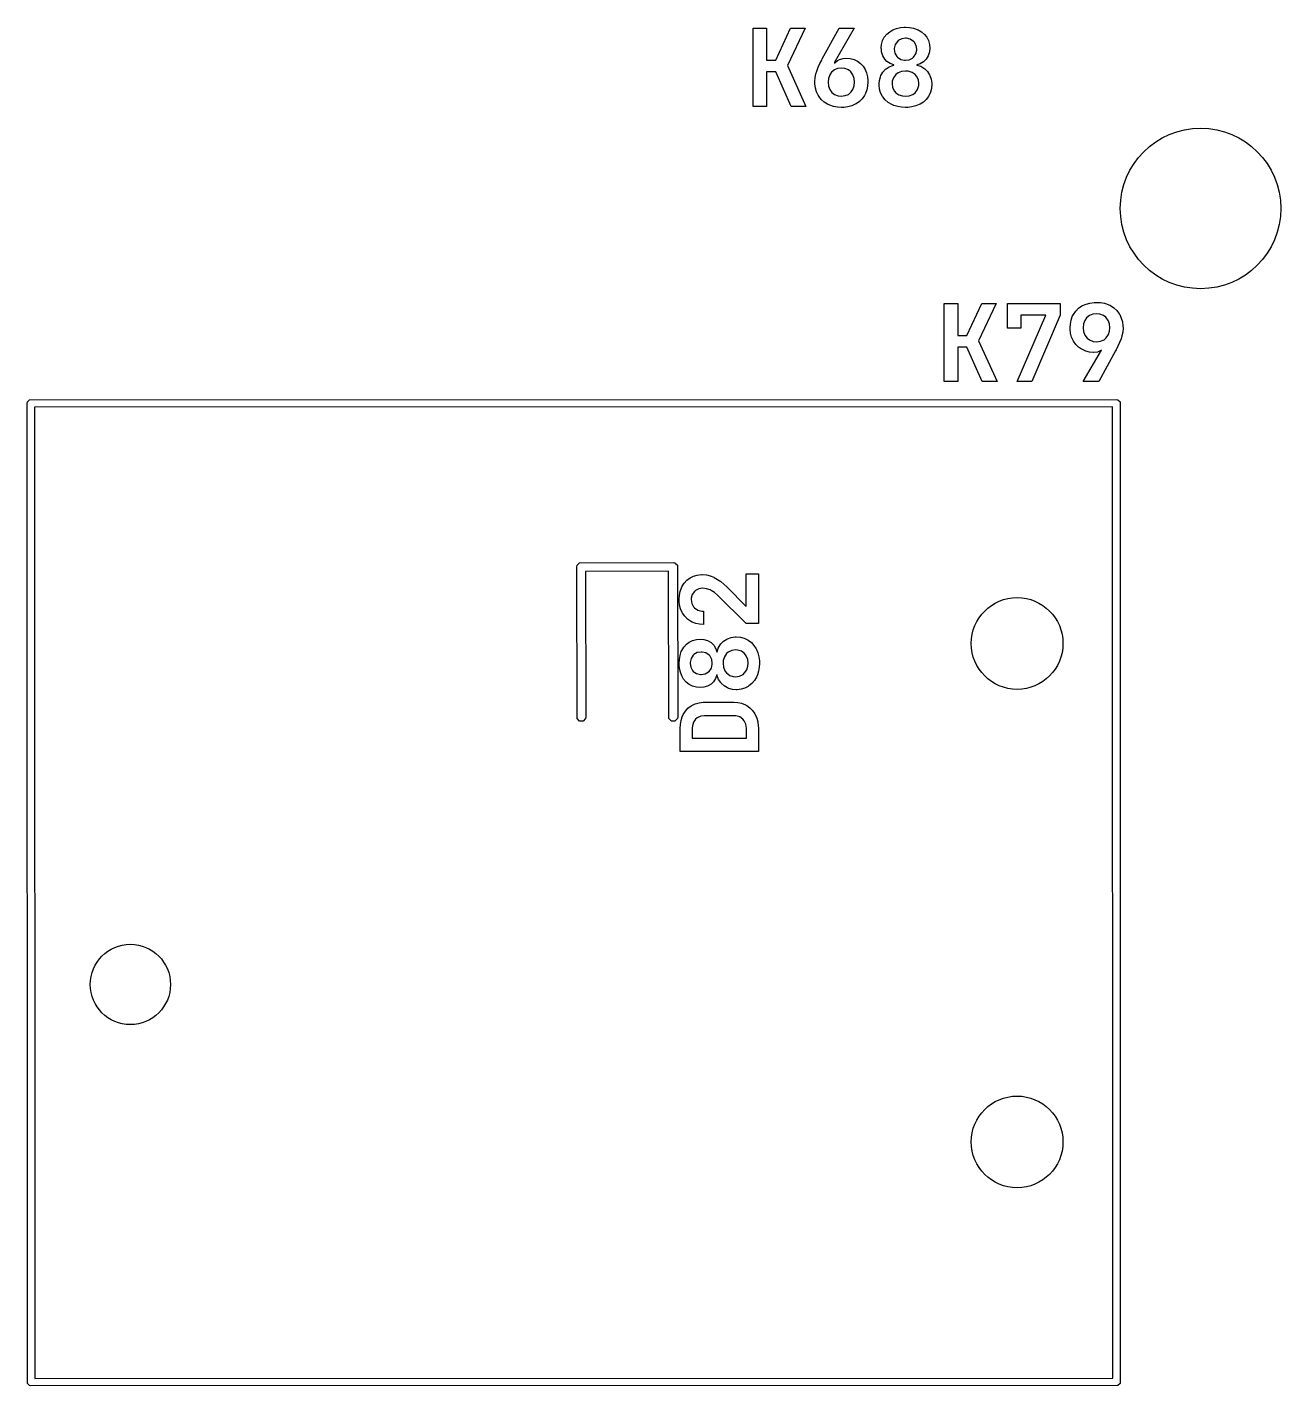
# Model space of a CAD drawing. Extents: x 0.7 to 11, y -6.1 to -1.6.
# Drawn here: x 10.341 to 10.986, y -5.774 to -5.074 of the extents above; entities that cross this region are included whole.
import ezdxf

# ---------------------------------------------------------------- set-up
doc = ezdxf.new("R2010")
doc.units = 0
doc.header["$MEASUREMENT"] = 0
doc.layers.add('BLACK', color=7, linetype='CONTINUOUS')

msp = doc.modelspace()

# ---------------------------------------------------------------- linework, layer by layer
at = {"layer": 'BLACK', "linetype": 'CONTINUOUS'}
for p, q in [((10.71448, -5.11476), (10.71448, -5.07453)), ((10.71448, -5.07453), (10.72138, -5.07453)), ((10.72138, -5.07453), (10.72138, -5.09094)), ((10.72611, -5.09094), (10.73375, -5.07453)), ((10.74121, -5.07453), (10.73217, -5.09371)), ((10.73375, -5.07453), (10.74121, -5.07453)), ((10.75006, -5.09033), (10.75877, -5.07453)), ((10.76656, -5.07453), (10.75623, -5.09226)), ((10.75877, -5.07453), (10.76656, -5.07453)), ((10.78111, -5.0809), (10.78201, -5.07914)), ((10.78201, -5.07914), (10.78324, -5.07759)), ((10.78324, -5.07759), (10.78477, -5.0763)), ((10.78477, -5.0763), (10.78641, -5.07534)), ((10.78641, -5.07534), (10.78826, -5.07462)), ((10.78826, -5.07462), (10.79027, -5.07417)), ((10.79027, -5.07417), (10.79222, -5.07399)), ((10.79222, -5.07399), (10.7929, -5.07397)), ((10.7929, -5.07397), (10.79492, -5.07408)), ((10.79492, -5.07408), (10.797, -5.07446)), ((10.797, -5.07446), (10.7989, -5.0751)), ((10.7989, -5.0751), (10.79943, -5.07535)), ((10.79943, -5.07535), (10.80122, -5.07641)), ((10.80122, -5.07641), (10.80271, -5.07773)), ((10.80271, -5.07773), (10.80382, -5.07915)), ((10.80382, -5.07915), (10.80472, -5.08091)), ((10.78043, -5.08476), (10.78058, -5.08284)), ((10.78048, -5.08535), (10.78043, -5.08476)), ((10.78061, -5.08671), (10.78048, -5.08535)), ((10.78058, -5.08284), (10.78111, -5.0809)), ((10.78715, -5.08489), (10.78713, -5.08535)), ((10.78713, -5.08535), (10.78744, -5.08737)), ((10.78758, -5.08295), (10.78715, -5.08489)), ((10.78873, -5.08127), (10.78758, -5.08295)), ((10.78914, -5.0809), (10.78873, -5.08127)), ((10.79097, -5.07996), (10.78914, -5.0809)), ((10.79289, -5.0797), (10.79097, -5.07996)), ((10.79337, -5.07972), (10.79289, -5.0797)), ((10.79538, -5.08015), (10.79337, -5.07972)), ((10.79709, -5.08127), (10.79538, -5.08015)), ((10.79738, -5.08157), (10.79709, -5.08127)), ((10.79839, -5.08333), (10.79738, -5.08157)), ((10.79825, -5.08777), (10.79869, -5.08582)), ((10.7987, -5.08536), (10.79839, -5.08333)), ((10.79869, -5.08582), (10.7987, -5.08536)), ((10.80472, -5.08091), (10.80525, -5.08285)), ((10.8054, -5.08476), (10.80522, -5.08671)), ((10.80525, -5.08285), (10.8054, -5.08476)), ((10.72138, -5.09094), (10.72611, -5.09094)), ((10.74797, -5.09464), (10.74883, -5.0927)), ((10.74883, -5.0927), (10.74974, -5.09093)), ((10.74974, -5.09093), (10.75006, -5.09033)), ((10.75623, -5.09226), (10.75645, -5.09241)), ((10.75645, -5.09241), (10.75787, -5.09107)), ((10.75787, -5.09107), (10.75887, -5.09056)), ((10.75887, -5.09056), (10.76075, -5.09002)), ((10.76075, -5.09002), (10.76235, -5.0899)), ((10.76235, -5.0899), (10.76438, -5.09005)), ((10.76438, -5.09005), (10.76641, -5.09056)), ((10.76641, -5.09056), (10.76823, -5.09143)), ((10.76823, -5.09143), (10.7698, -5.09262)), ((10.7698, -5.09262), (10.77112, -5.0941)), ((10.78121, -5.08865), (10.78061, -5.08671)), ((10.78224, -5.0904), (10.78121, -5.08865)), ((10.78334, -5.0916), (10.78224, -5.0904)), ((10.78509, -5.09275), (10.78334, -5.0916)), ((10.78696, -5.09337), (10.78509, -5.09275)), ((10.78696, -5.0935), (10.78696, -5.09337)), ((10.78744, -5.08737), (10.78844, -5.08914)), ((10.78844, -5.08914), (10.78873, -5.08945)), ((10.78873, -5.08945), (10.79044, -5.09058)), ((10.79044, -5.09058), (10.79242, -5.09101)), ((10.79242, -5.09101), (10.79289, -5.09102)), ((10.79289, -5.09102), (10.79484, -5.09076)), ((10.79484, -5.09076), (10.79657, -5.08991)), ((10.79657, -5.08991), (10.79709, -5.08945)), ((10.79709, -5.08945), (10.79825, -5.08777)), ((10.80039, -5.0929), (10.79883, -5.09337)), ((10.79883, -5.09337), (10.79883, -5.0935)), ((10.80219, -5.09182), (10.80039, -5.0929)), ((10.80358, -5.0904), (10.80219, -5.09182)), ((10.80462, -5.08865), (10.80358, -5.0904)), ((10.80522, -5.08671), (10.80462, -5.08865)), ((10.72607, -5.09696), (10.72138, -5.09696)), ((10.72138, -5.09696), (10.72138, -5.11476)), ((10.73399, -5.11476), (10.72607, -5.09696)), ((10.73217, -5.09371), (10.74163, -5.11476)), ((10.74624, -5.10198), (10.7464, -5.09992)), ((10.7464, -5.09992), (10.74681, -5.09802)), ((10.74681, -5.09802), (10.74726, -5.09655)), ((10.74726, -5.09655), (10.74797, -5.09464)), ((10.75319, -5.10038), (10.75301, -5.1023)), ((10.75386, -5.09849), (10.75319, -5.10038)), ((10.75474, -5.09721), (10.75386, -5.09849)), ((10.75627, -5.09597), (10.75474, -5.09721)), ((10.75794, -5.0953), (10.75627, -5.09597)), ((10.75986, -5.09508), (10.75794, -5.0953)), ((10.76159, -5.09525), (10.75986, -5.09508)), ((10.76348, -5.09597), (10.76159, -5.09525)), ((10.76468, -5.0969), (10.76348, -5.09597)), ((10.76585, -5.09849), (10.76468, -5.0969)), ((10.76652, -5.10038), (10.76585, -5.09849)), ((10.76671, -5.1023), (10.76652, -5.10038)), ((10.77112, -5.0941), (10.77209, -5.09571)), ((10.77209, -5.09571), (10.77282, -5.09752)), ((10.77282, -5.09752), (10.77328, -5.09953)), ((10.77328, -5.09953), (10.77347, -5.1015)), ((10.77946, -5.10144), (10.77999, -5.0995)), ((10.77999, -5.0995), (10.78027, -5.09885)), ((10.78027, -5.09885), (10.78127, -5.09717)), ((10.78127, -5.09717), (10.78265, -5.09565)), ((10.78265, -5.09565), (10.78297, -5.09538)), ((10.78297, -5.09538), (10.78458, -5.09432)), ((10.78458, -5.09432), (10.7864, -5.09363)), ((10.78667, -5.10001), (10.78608, -5.10184)), ((10.7864, -5.09363), (10.78696, -5.0935)), ((10.78792, -5.09838), (10.78667, -5.10001)), ((10.7891, -5.09751), (10.78792, -5.09838)), ((10.79094, -5.0968), (10.7891, -5.09751)), ((10.7929, -5.09659), (10.79094, -5.0968)), ((10.79436, -5.0967), (10.7929, -5.09659)), ((10.79629, -5.09728), (10.79436, -5.0967)), ((10.79788, -5.09837), (10.79629, -5.09728)), ((10.79863, -5.0992), (10.79788, -5.09837)), ((10.79954, -5.10103), (10.79863, -5.0992)), ((10.79883, -5.0935), (10.80073, -5.09408)), ((10.80073, -5.09408), (10.80241, -5.09504)), ((10.80241, -5.09504), (10.80284, -5.09538)), ((10.80284, -5.09538), (10.80429, -5.09684)), ((10.80429, -5.09684), (10.80534, -5.09847)), ((10.80534, -5.09847), (10.80553, -5.09885)), ((10.80553, -5.09885), (10.8062, -5.10073)), ((10.74625, -5.1023), (10.74624, -5.10198)), ((10.74628, -5.10322), (10.74625, -5.1023)), ((10.74656, -5.10531), (10.74628, -5.10322)), ((10.74711, -5.10724), (10.74656, -5.10531)), ((10.74792, -5.109), (10.74711, -5.10724)), ((10.75301, -5.1023), (10.75322, -5.10432)), ((10.75322, -5.10432), (10.75386, -5.10607)), ((10.75386, -5.10607), (10.75504, -5.10766)), ((10.76348, -5.10858), (10.76498, -5.10735)), ((10.76498, -5.10735), (10.76585, -5.10607)), ((10.76585, -5.10607), (10.76652, -5.1042)), ((10.76652, -5.1042), (10.76671, -5.1023)), ((10.77294, -5.10632), (10.77227, -5.10816)), ((10.77334, -5.10433), (10.77294, -5.10632)), ((10.77348, -5.10219), (10.77334, -5.10433)), ((10.77347, -5.1015), (10.77348, -5.10219)), ((10.7793, -5.10339), (10.77932, -5.10306)), ((10.7793, -5.10382), (10.7793, -5.10339)), ((10.77954, -5.10591), (10.7793, -5.10382)), ((10.77932, -5.10306), (10.77946, -5.10144)), ((10.78011, -5.10783), (10.77954, -5.10591)), ((10.78608, -5.10184), (10.78599, -5.10306)), ((10.78599, -5.10306), (10.78626, -5.10505)), ((10.78626, -5.10505), (10.78717, -5.10687)), ((10.78717, -5.10687), (10.78792, -5.10771)), ((10.79789, -5.10771), (10.79913, -5.10607)), ((10.79913, -5.10607), (10.79974, -5.10409)), ((10.79981, -5.10305), (10.79954, -5.10103)), ((10.79974, -5.10409), (10.79981, -5.10305)), ((10.80634, -5.1055), (10.80584, -5.10746)), ((10.8062, -5.10073), (10.80649, -5.10277)), ((10.80651, -5.10339), (10.80634, -5.1055)), ((10.80649, -5.10277), (10.80651, -5.10339)), ((10.74825, -5.10955), (10.74792, -5.109)), ((10.74952, -5.11121), (10.74825, -5.10955)), ((10.75107, -5.11262), (10.74952, -5.11121)), ((10.75269, -5.11366), (10.75107, -5.11262)), ((10.75388, -5.11422), (10.75269, -5.11366)), ((10.7558, -5.11485), (10.75388, -5.11422)), ((10.75504, -5.10766), (10.75627, -5.10858)), ((10.75627, -5.10858), (10.75817, -5.10929)), ((10.75817, -5.10929), (10.75986, -5.10946)), ((10.75986, -5.10946), (10.76181, -5.10924)), ((10.76181, -5.10924), (10.76348, -5.10858)), ((10.76706, -5.1137), (10.76527, -5.11448)), ((10.76744, -5.11349), (10.76706, -5.1137)), ((10.76915, -5.11229), (10.76744, -5.11349)), ((10.7706, -5.11083), (10.76915, -5.11229)), ((10.77179, -5.10911), (10.7706, -5.11083)), ((10.77227, -5.10816), (10.77179, -5.10911)), ((10.78102, -5.1096), (10.78011, -5.10783)), ((10.78124, -5.10993), (10.78102, -5.1096)), ((10.7825, -5.11146), (10.78124, -5.10993)), ((10.78402, -5.11275), (10.7825, -5.11146)), ((10.78581, -5.11381), (10.78402, -5.11275)), ((10.78699, -5.11432), (10.78581, -5.11381)), ((10.78889, -5.11489), (10.78699, -5.11432)), ((10.78792, -5.10771), (10.78953, -5.1088)), ((10.78953, -5.1088), (10.79145, -5.10938)), ((10.79145, -5.10938), (10.79291, -5.10949)), ((10.79291, -5.10949), (10.79488, -5.10928)), ((10.79488, -5.10928), (10.79672, -5.10857)), ((10.79672, -5.10857), (10.79789, -5.10771)), ((10.80002, -5.11381), (10.79822, -5.11454)), ((10.80039, -5.11362), (10.80002, -5.11381)), ((10.80212, -5.11251), (10.80039, -5.11362)), ((10.80359, -5.11117), (10.80212, -5.11251)), ((10.80479, -5.1096), (10.80359, -5.11117)), ((10.805, -5.10926), (10.80479, -5.1096)), ((10.80584, -5.10746), (10.805, -5.10926)), ((10.72138, -5.11476), (10.71448, -5.11476)), ((10.74163, -5.11476), (10.73399, -5.11476)), ((10.75789, -5.11521), (10.7558, -5.11485)), ((10.75988, -5.11531), (10.75789, -5.11521)), ((10.76115, -5.11527), (10.75988, -5.11531)), ((10.7633, -5.115), (10.76115, -5.11527)), ((10.76527, -5.11448), (10.7633, -5.115)), ((10.79094, -5.11522), (10.78889, -5.11489)), ((10.79288, -5.11531), (10.79094, -5.11522)), ((10.79413, -5.11528), (10.79288, -5.11531)), ((10.79626, -5.11502), (10.79413, -5.11528)), ((10.79822, -5.11454), (10.79626, -5.11502)), ((10.81291, -5.2565), (10.81291, -5.21626)), ((10.81291, -5.21626), (10.8198, -5.21626)), ((10.8198, -5.21626), (10.8198, -5.23267)), ((10.82454, -5.23267), (10.83217, -5.21626)), ((10.83963, -5.21626), (10.83059, -5.23544)), ((10.83217, -5.21626), (10.83963, -5.21626)), ((10.84546, -5.2289), (10.84546, -5.21626)), ((10.84546, -5.21626), (10.87261, -5.21626)), ((10.87261, -5.21626), (10.87261, -5.22234)), ((10.88058, -5.22019), (10.88203, -5.21873)), ((10.88203, -5.21873), (10.88376, -5.21754)), ((10.88376, -5.21754), (10.88413, -5.21733)), ((10.88413, -5.21733), (10.88594, -5.21655)), ((10.88594, -5.21655), (10.88791, -5.21602)), ((10.88791, -5.21602), (10.89004, -5.21575)), ((10.89004, -5.21575), (10.8913, -5.21571)), ((10.8913, -5.21571), (10.89331, -5.21581)), ((10.89331, -5.21581), (10.89541, -5.21618)), ((10.89541, -5.21618), (10.89734, -5.2168)), ((10.89734, -5.2168), (10.89852, -5.21737)), ((10.89852, -5.21737), (10.90029, -5.21853)), ((10.90029, -5.21853), (10.9018, -5.21996)), ((10.85048, -5.2565), (10.8652, -5.22233)), ((10.8652, -5.22233), (10.85235, -5.22233)), ((10.85235, -5.22233), (10.85235, -5.2289)), ((10.87261, -5.22234), (10.85801, -5.2565)), ((10.87781, -5.2269), (10.87818, -5.22488)), ((10.87818, -5.22488), (10.87881, -5.22304)), ((10.87881, -5.22304), (10.87938, -5.2219)), ((10.87938, -5.2219), (10.88058, -5.22019)), ((10.88533, -5.22494), (10.88466, -5.22681)), ((10.88621, -5.22367), (10.88533, -5.22494)), ((10.88773, -5.22246), (10.88621, -5.22367)), ((10.8894, -5.22179), (10.88773, -5.22246)), ((10.89133, -5.22157), (10.8894, -5.22179)), ((10.89305, -5.22174), (10.89133, -5.22157)), ((10.89494, -5.22246), (10.89305, -5.22174)), ((10.89615, -5.22336), (10.89494, -5.22246)), ((10.89732, -5.22494), (10.89615, -5.22336)), ((10.89799, -5.22681), (10.89732, -5.22494)), ((10.9018, -5.21996), (10.90304, -5.22164)), ((10.90304, -5.22164), (10.90325, -5.22201)), ((10.90325, -5.22201), (10.90407, -5.22378)), ((10.90407, -5.22378), (10.90462, -5.22571)), ((10.90462, -5.22571), (10.9049, -5.2278)), ((10.8198, -5.23267), (10.82454, -5.23267)), ((10.85235, -5.2289), (10.84546, -5.2289)), ((10.8777, -5.22884), (10.87771, -5.22873)), ((10.87772, -5.22953), (10.8777, -5.22884)), ((10.87771, -5.22873), (10.87781, -5.2269)), ((10.87793, -5.2315), (10.87772, -5.22953)), ((10.87846, -5.23353), (10.87793, -5.2315)), ((10.88466, -5.22681), (10.88447, -5.22873)), ((10.88447, -5.22873), (10.88466, -5.23065)), ((10.88466, -5.23065), (10.88533, -5.23253)), ((10.88533, -5.23253), (10.88651, -5.23413)), ((10.8963, -5.23397), (10.89744, -5.2323)), ((10.89744, -5.2323), (10.89803, -5.23046)), ((10.89817, -5.22873), (10.89799, -5.22681)), ((10.89803, -5.23046), (10.89817, -5.22873)), ((10.90436, -5.23298), (10.90391, -5.23447)), ((10.90477, -5.23108), (10.90436, -5.23298)), ((10.90494, -5.22903), (10.90477, -5.23108)), ((10.9049, -5.2278), (10.90494, -5.22903)), ((10.8245, -5.2387), (10.8198, -5.2387)), ((10.8198, -5.2387), (10.8198, -5.2565)), ((10.83241, -5.2565), (10.8245, -5.2387)), ((10.83059, -5.23544), (10.84006, -5.2565)), ((10.87932, -5.2354), (10.87846, -5.23353)), ((10.87952, -5.23575), (10.87932, -5.2354)), ((10.88068, -5.23736), (10.87952, -5.23575)), ((10.88206, -5.23873), (10.88068, -5.23736)), ((10.88364, -5.23985), (10.88206, -5.23873)), ((10.88399, -5.24004), (10.88364, -5.23985)), ((10.88577, -5.24082), (10.88399, -5.24004)), ((10.8844, -5.2565), (10.89385, -5.24022)), ((10.88651, -5.23413), (10.88773, -5.23505)), ((10.88773, -5.23505), (10.88963, -5.23578)), ((10.88963, -5.23578), (10.89133, -5.23595)), ((10.89133, -5.23595), (10.89331, -5.23571)), ((10.89385, -5.24022), (10.89309, -5.24073)), ((10.89331, -5.23571), (10.89515, -5.23492)), ((10.89515, -5.23492), (10.8963, -5.23397)), ((10.90145, -5.2401), (10.90113, -5.2407)), ((10.90235, -5.23832), (10.90145, -5.2401)), ((10.9032, -5.23638), (10.90235, -5.23832)), ((10.90391, -5.23447), (10.9032, -5.23638)), ((10.88767, -5.24129), (10.88577, -5.24082)), ((10.88968, -5.24145), (10.88767, -5.24129)), ((10.88984, -5.24145), (10.88968, -5.24145)), ((10.89178, -5.24125), (10.88984, -5.24145)), ((10.89309, -5.24073), (10.89178, -5.24125)), ((10.90113, -5.2407), (10.89242, -5.2565)), ((10.8198, -5.2565), (10.81291, -5.2565)), ((10.84006, -5.2565), (10.83241, -5.2565)), ((10.85801, -5.2565), (10.85048, -5.2565)), ((10.89242, -5.2565), (10.8844, -5.2565)), ((10.34055, -5.26772), (10.3407, -5.26696)), ((10.3407, -5.77241), (10.34055, -5.26772)), ((10.3407, -5.26696), (10.34177, -5.2659)), ((10.34177, -5.2659), (10.90157, -5.26575)), ((10.90157, -5.26575), (10.90233, -5.2659)), ((10.90233, -5.2659), (10.90339, -5.26696)), ((10.90339, -5.26696), (10.90354, -5.77165)), ((10.89961, -5.26954), (10.34434, -5.26968)), ((10.34434, -5.26968), (10.34449, -5.76983)), ((10.89976, -5.76969), (10.89961, -5.26954)), ((10.62362, -5.35197), (10.6238, -5.35106)), ((10.6238, -5.43004), (10.62362, -5.35197)), ((10.6238, -5.35106), (10.62508, -5.34979)), ((10.62508, -5.34979), (10.67323, -5.34961)), ((10.67323, -5.34961), (10.67413, -5.34979)), ((10.67413, -5.34979), (10.67541, -5.35106)), ((10.67541, -5.35106), (10.67559, -5.42913)), ((10.67087, -5.35416), (10.62817, -5.35432)), ((10.62817, -5.35432), (10.62835, -5.42913)), ((10.67105, -5.43004), (10.67087, -5.35416)), ((10.67886, -5.36024), (10.68028, -5.35871)), ((10.68028, -5.35871), (10.68198, -5.35748)), ((10.68198, -5.35748), (10.68375, -5.35664)), ((10.68375, -5.35664), (10.68569, -5.35611)), ((10.68569, -5.35611), (10.6878, -5.3559)), ((10.6878, -5.3559), (10.68825, -5.35589)), ((10.68825, -5.35589), (10.69036, -5.35606)), ((10.69036, -5.35606), (10.69228, -5.35652)), ((10.69228, -5.35652), (10.6942, -5.35726)), ((10.6942, -5.35726), (10.69439, -5.35735)), ((10.69439, -5.35735), (10.69615, -5.35832)), ((10.69615, -5.35832), (10.69775, -5.35944)), ((10.71089, -5.3723), (10.71089, -5.35543)), ((10.71089, -5.35543), (10.71713, -5.35543)), ((10.71713, -5.35543), (10.71713, -5.38099)), ((10.67645, -5.36648), (10.6768, -5.36456)), ((10.6768, -5.36456), (10.67747, -5.36261)), ((10.67747, -5.36261), (10.67782, -5.36189)), ((10.67782, -5.36189), (10.67886, -5.36024)), ((10.68305, -5.36609), (10.68254, -5.36808)), ((10.6842, -5.36451), (10.68305, -5.36609)), ((10.68475, -5.36405), (10.6842, -5.36451)), ((10.68656, -5.36319), (10.68475, -5.36405)), ((10.68858, -5.36293), (10.68656, -5.36319)), ((10.69044, -5.36314), (10.68858, -5.36293)), ((10.69231, -5.36378), (10.69044, -5.36314)), ((10.69289, -5.36408), (10.69231, -5.36378)), ((10.69454, -5.36516), (10.69289, -5.36408)), ((10.6961, -5.36651), (10.69454, -5.36516)), ((10.69775, -5.35944), (10.69938, -5.3608)), ((10.69938, -5.3608), (10.70084, -5.36219)), ((10.70084, -5.36219), (10.71089, -5.3723)), ((10.67634, -5.36856), (10.67645, -5.36648)), ((10.67636, -5.36952), (10.67634, -5.36856)), ((10.67659, -5.37155), (10.67636, -5.36952)), ((10.67708, -5.37343), (10.67659, -5.37155)), ((10.68254, -5.36808), (10.68252, -5.36873)), ((10.68252, -5.36873), (10.68281, -5.37075)), ((10.68281, -5.37075), (10.68376, -5.37254)), ((10.68376, -5.37254), (10.68426, -5.37307)), ((10.68426, -5.37307), (10.68599, -5.37419)), ((10.7109, -5.38099), (10.6961, -5.36651)), ((10.6779, -5.37534), (10.67708, -5.37343)), ((10.6781, -5.3757), (10.6779, -5.37534)), ((10.67925, -5.37735), (10.6781, -5.3757)), ((10.68064, -5.37875), (10.67925, -5.37735)), ((10.68227, -5.37991), (10.68064, -5.37875)), ((10.68298, -5.3803), (10.68227, -5.37991)), ((10.6849, -5.38105), (10.68298, -5.3803)), ((10.68599, -5.37419), (10.68798, -5.37467)), ((10.68798, -5.37467), (10.68884, -5.37471)), ((10.68884, -5.37471), (10.68884, -5.3816)), ((10.68679, -5.38145), (10.6849, -5.38105)), ((10.68884, -5.3816), (10.68679, -5.38145)), ((10.71713, -5.38099), (10.7109, -5.38099)), ((10.67771, -5.39503), (10.67878, -5.39324)), ((10.67878, -5.39324), (10.68009, -5.39175)), ((10.68009, -5.39175), (10.68151, -5.39064)), ((10.68151, -5.39064), (10.68327, -5.38974)), ((10.68327, -5.38974), (10.68521, -5.38921)), ((10.68521, -5.38921), (10.68712, -5.38905)), ((10.68712, -5.38905), (10.68907, -5.38923)), ((10.68907, -5.38923), (10.69101, -5.38984)), ((10.69101, -5.38984), (10.69276, -5.39088)), ((10.69276, -5.39088), (10.69419, -5.39227)), ((10.69419, -5.39227), (10.69526, -5.39407)), ((10.69526, -5.39407), (10.69573, -5.39562)), ((10.69587, -5.39562), (10.69645, -5.39372)), ((10.69645, -5.39372), (10.6974, -5.39205)), ((10.6974, -5.39205), (10.69774, -5.39161)), ((10.69774, -5.39161), (10.69921, -5.39017)), ((10.69921, -5.39017), (10.70083, -5.38912)), ((10.70083, -5.38912), (10.70121, -5.38893)), ((10.70121, -5.38893), (10.70309, -5.38826)), ((10.70309, -5.38826), (10.70514, -5.38796)), ((10.70514, -5.38796), (10.70575, -5.38795)), ((10.70575, -5.38795), (10.70787, -5.38812)), ((10.70787, -5.38812), (10.70982, -5.38862)), ((10.70982, -5.38862), (10.71162, -5.38946)), ((10.71162, -5.38946), (10.71196, -5.38967)), ((10.71196, -5.38967), (10.71353, -5.39087)), ((10.71353, -5.39087), (10.71487, -5.39234)), ((10.71487, -5.39234), (10.71598, -5.39406)), ((10.71598, -5.39406), (10.71617, -5.39444)), ((10.67634, -5.40156), (10.67644, -5.39953)), ((10.67644, -5.39953), (10.67682, -5.39746)), ((10.67682, -5.39746), (10.67746, -5.39556)), ((10.67746, -5.39556), (10.67771, -5.39503)), ((10.68208, -5.40109), (10.68207, -5.40157)), ((10.68251, -5.39908), (10.68208, -5.40109)), ((10.68363, -5.39736), (10.68251, -5.39908)), ((10.68393, -5.39708), (10.68363, -5.39736)), ((10.68569, -5.39606), (10.68393, -5.39708)), ((10.68772, -5.39576), (10.68569, -5.39606)), ((10.68818, -5.39577), (10.68772, -5.39576)), ((10.69013, -5.39621), (10.68818, -5.39577)), ((10.69182, -5.39736), (10.69013, -5.39621)), ((10.69227, -5.39789), (10.69182, -5.39736)), ((10.69313, -5.39961), (10.69227, -5.39789)), ((10.69338, -5.40156), (10.69313, -5.39961)), ((10.69573, -5.39562), (10.69587, -5.39562)), ((10.69906, -5.40009), (10.69895, -5.40156)), ((10.69965, -5.39817), (10.69906, -5.40009)), ((10.70073, -5.39657), (10.69965, -5.39817)), ((10.70156, -5.39583), (10.70073, -5.39657)), ((10.70339, -5.39492), (10.70156, -5.39583)), ((10.70541, -5.39465), (10.70339, -5.39492)), ((10.70645, -5.39472), (10.70541, -5.39465)), ((10.70844, -5.39533), (10.70645, -5.39472)), ((10.71007, -5.39656), (10.70844, -5.39533)), ((10.71093, -5.39773), (10.71007, -5.39656)), ((10.71165, -5.39957), (10.71093, -5.39773)), ((10.71186, -5.40155), (10.71165, -5.39957)), ((10.71617, -5.39444), (10.7169, -5.39624)), ((10.7169, -5.39624), (10.71739, -5.3982)), ((10.71739, -5.3982), (10.71764, -5.40033)), ((10.71764, -5.40033), (10.71767, -5.40157)), ((10.67634, -5.40157), (10.67634, -5.40156)), ((10.67635, -5.40224), (10.67634, -5.40157)), ((10.67653, -5.40419), (10.67635, -5.40224)), ((10.67698, -5.4062), (10.67653, -5.40419)), ((10.6777, -5.40805), (10.67698, -5.4062)), ((10.67866, -5.40969), (10.6777, -5.40805)), ((10.68207, -5.40157), (10.68233, -5.40349)), ((10.68233, -5.40349), (10.68327, -5.40531)), ((10.68327, -5.40531), (10.68363, -5.40573)), ((10.68363, -5.40573), (10.68531, -5.40687)), ((10.68531, -5.40687), (10.68725, -5.40731)), ((10.68725, -5.40731), (10.68771, -5.40733)), ((10.68771, -5.40733), (10.68974, -5.40702)), ((10.68974, -5.40702), (10.6915, -5.40601)), ((10.6915, -5.40601), (10.69181, -5.40573)), ((10.69181, -5.40573), (10.69294, -5.40401)), ((10.69294, -5.40401), (10.69337, -5.40204)), ((10.69337, -5.40204), (10.69338, -5.40157)), ((10.69338, -5.40157), (10.69338, -5.40156)), ((10.69573, -5.4075), (10.69511, -5.40937)), ((10.69587, -5.4075), (10.69573, -5.4075)), ((10.69599, -5.40805), (10.69587, -5.4075)), ((10.69668, -5.40987), (10.69599, -5.40805)), ((10.69895, -5.40156), (10.69916, -5.40352)), ((10.69916, -5.40352), (10.69988, -5.40536)), ((10.69988, -5.40536), (10.70074, -5.40654)), ((10.70074, -5.40654), (10.70237, -5.40779)), ((10.70237, -5.40779), (10.70421, -5.40838)), ((10.70542, -5.40847), (10.70741, -5.4082)), ((10.70741, -5.4082), (10.70923, -5.40729)), ((10.70923, -5.40729), (10.71007, -5.40654)), ((10.71007, -5.40654), (10.71116, -5.40493)), ((10.71116, -5.40493), (10.71174, -5.403)), ((10.71174, -5.403), (10.71186, -5.40155)), ((10.71668, -5.40747), (10.71617, -5.40865)), ((10.71725, -5.40557), (10.71668, -5.40747)), ((10.71758, -5.40352), (10.71725, -5.40557)), ((10.71767, -5.40157), (10.71758, -5.40352)), ((10.67995, -5.41121), (10.67866, -5.40969)), ((10.6815, -5.41245), (10.67995, -5.41121)), ((10.68326, -5.41335), (10.6815, -5.41245)), ((10.6852, -5.41387), (10.68326, -5.41335)), ((10.68712, -5.41403), (10.6852, -5.41387)), ((10.68907, -5.41385), (10.68712, -5.41403)), ((10.69101, -5.41325), (10.68907, -5.41385)), ((10.69276, -5.41222), (10.69101, -5.41325)), ((10.69396, -5.41112), (10.69276, -5.41222)), ((10.69511, -5.40937), (10.69396, -5.41112)), ((10.69774, -5.41149), (10.69668, -5.40987)), ((10.69801, -5.4118), (10.69774, -5.41149)), ((10.69953, -5.41319), (10.69801, -5.4118)), ((10.70121, -5.41419), (10.69953, -5.41319)), ((10.70187, -5.41447), (10.70121, -5.41419)), ((10.7038, -5.415), (10.70187, -5.41447)), ((10.70575, -5.41516), (10.7038, -5.415)), ((10.70421, -5.40838), (10.70542, -5.40847)), ((10.70619, -5.41516), (10.70575, -5.41516)), ((10.70827, -5.41492), (10.70619, -5.41516)), ((10.71019, -5.41435), (10.70827, -5.41492)), ((10.71196, -5.41344), (10.71019, -5.41435)), ((10.7123, -5.41322), (10.71196, -5.41344)), ((10.71382, -5.41196), (10.7123, -5.41322)), ((10.71511, -5.41044), (10.71382, -5.41196)), ((10.71617, -5.40865), (10.71511, -5.41044)), ((10.68467, -5.42241), (10.68672, -5.42186)), ((10.68672, -5.42186), (10.68873, -5.42164)), ((10.68873, -5.42164), (10.68944, -5.42162)), ((10.68944, -5.42162), (10.70452, -5.42162)), ((10.70452, -5.42162), (10.70658, -5.42176)), ((10.70658, -5.42176), (10.70848, -5.42215)), ((10.70848, -5.42215), (10.71043, -5.4229)), ((10.62835, -5.42913), (10.62817, -5.43004)), ((10.67559, -5.42913), (10.67541, -5.43004)), ((10.67733, -5.43101), (10.67792, -5.42912)), ((10.67792, -5.42912), (10.67845, -5.42796)), ((10.67845, -5.42796), (10.67954, -5.42622)), ((10.67954, -5.42622), (10.68088, -5.42473)), ((10.68088, -5.42473), (10.68247, -5.42351)), ((10.68247, -5.42351), (10.68282, -5.4233)), ((10.68282, -5.4233), (10.68467, -5.42241)), ((10.68743, -5.42877), (10.68562, -5.4296)), ((10.68944, -5.42852), (10.68743, -5.42877)), ((10.70452, -5.42852), (10.68944, -5.42852)), ((10.70557, -5.42858), (10.70452, -5.42852)), ((10.70758, -5.42915), (10.70557, -5.42858)), ((10.70919, -5.4303), (10.70758, -5.42915)), ((10.71043, -5.4229), (10.71115, -5.4233)), ((10.71115, -5.4233), (10.7128, -5.42447)), ((10.7128, -5.42447), (10.7142, -5.4259)), ((10.7142, -5.4259), (10.71536, -5.42759)), ((10.71536, -5.42759), (10.71556, -5.42796)), ((10.71556, -5.42796), (10.71632, -5.42973)), ((10.62508, -5.43132), (10.6238, -5.43004)), ((10.62689, -5.43132), (10.62508, -5.43132)), ((10.62817, -5.43004), (10.62689, -5.43132)), ((10.67232, -5.43132), (10.67105, -5.43004)), ((10.67413, -5.43132), (10.67232, -5.43132)), ((10.67541, -5.43004), (10.67413, -5.43132)), ((10.67689, -5.43504), (10.67699, -5.43307)), ((10.67689, -5.447), (10.67689, -5.43504)), ((10.67699, -5.43307), (10.67733, -5.43101)), ((10.68316, -5.4338), (10.68308, -5.43504)), ((10.68308, -5.43504), (10.68308, -5.44011)), ((10.68369, -5.43194), (10.68316, -5.4338)), ((10.68481, -5.4303), (10.68369, -5.43194)), ((10.68562, -5.4296), (10.68481, -5.4303)), ((10.70987, -5.43113), (10.70919, -5.4303)), ((10.7107, -5.43298), (10.70987, -5.43113)), ((10.71094, -5.43504), (10.7107, -5.43298)), ((10.71094, -5.44011), (10.71094, -5.43504)), ((10.71632, -5.42973), (10.71683, -5.43168)), ((10.71683, -5.43168), (10.71709, -5.43379)), ((10.71709, -5.43379), (10.71713, -5.43504)), ((10.71713, -5.43504), (10.71713, -5.447)), ((10.68308, -5.44011), (10.71094, -5.44011)), ((10.71713, -5.447), (10.67689, -5.447)), ((10.34449, -5.76983), (10.89976, -5.76969)), ((10.90354, -5.77165), (10.90339, -5.77241)), ((10.34177, -5.77347), (10.3407, -5.77241)), ((10.34252, -5.77362), (10.34177, -5.77347)), ((10.90233, -5.77347), (10.34252, -5.77362)), ((10.90339, -5.77241), (10.90233, -5.77347))]:
    msp.add_line(p, q, dxfattribs=at)
at = {"layer": 'BLACK'}
for centre, radius in [((10.94488, -5.16732), 0.04134), ((10.85039, -5.39134), 0.02362), ((10.3937, -5.56693), 0.02067), ((10.85039, -5.64803), 0.02362)]:
    msp.add_circle(centre, radius, dxfattribs=at)

doc.saveas('drawing.dxf')
